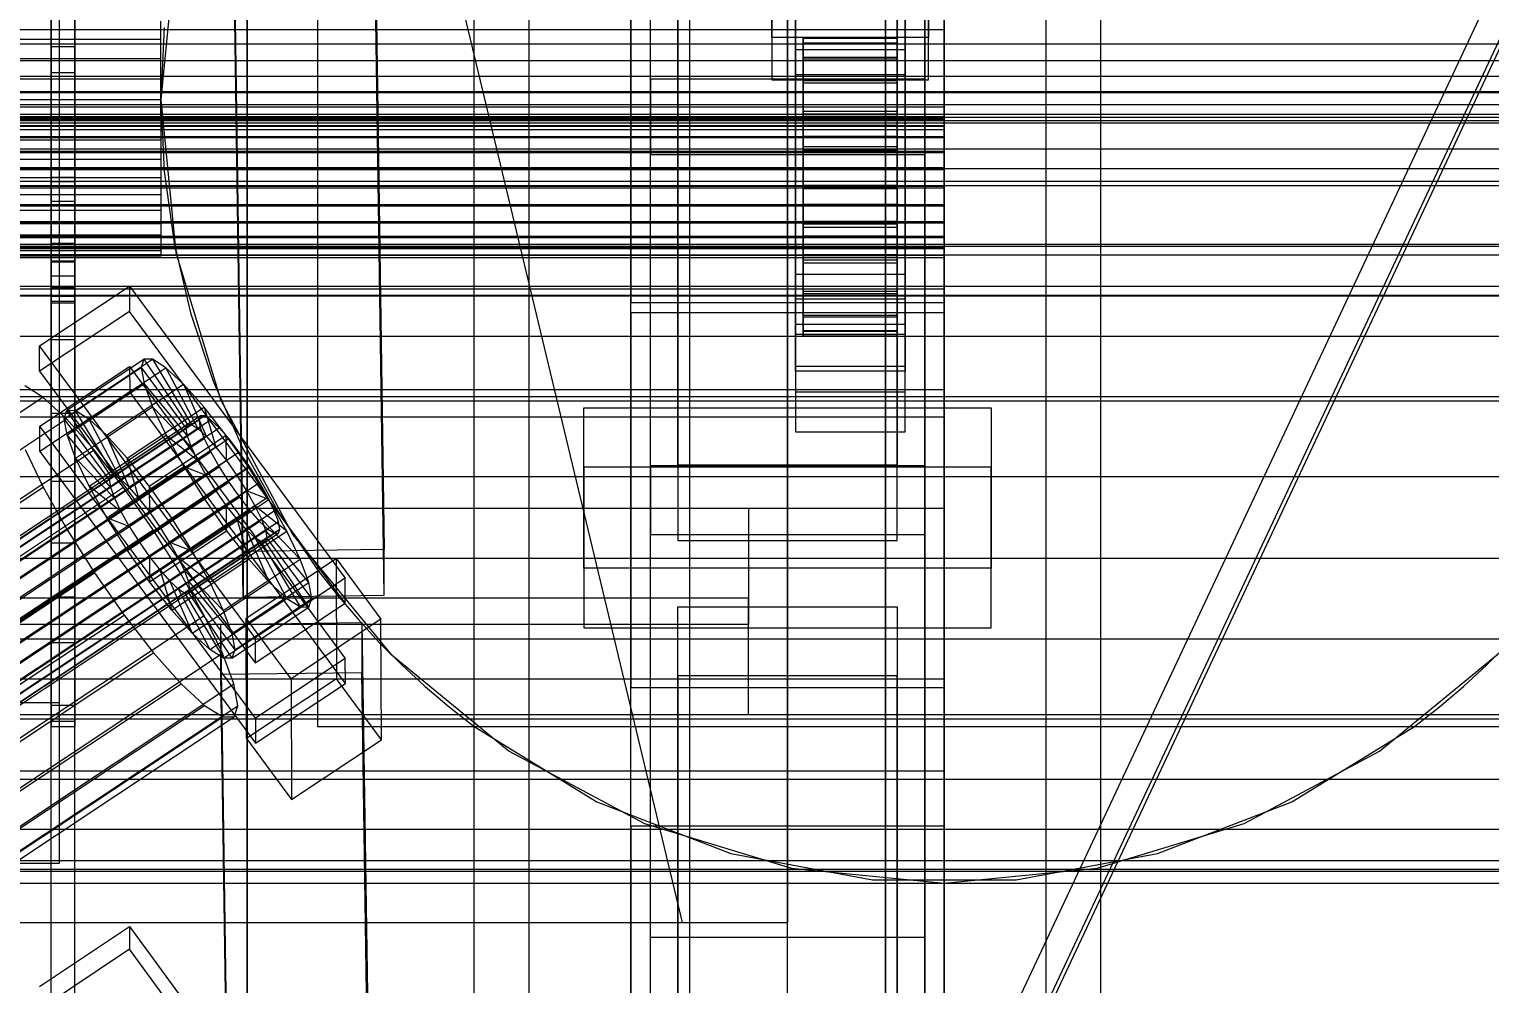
# Model space of a CAD drawing. Header units: millimetres. Extents: x -2500 to 58855, y -53268 to 6837.
# Drawn here: x 333.2 to 519.6, y -34687.8 to -34566 of the extents above; entities that cross this region are included whole.
import ezdxf

# ---------------------------------------------------------------- set-up
doc = ezdxf.new("R2010")
doc.units = ezdxf.units.MM
for name, color, linetype, lineweight in [('COTAS_O', 1, 'Continuous', 0), ('COTAS_R', 1, 'Continuous', 0), ('frontal_briquetadora', 7, 'Continuous', 0), ('frontal_C01', 7, 'Continuous', 0), ('frontal_C02', 7, 'Continuous', 0), ('frontal_C03', 7, 'Continuous', 0), ('frontal_C05', 7, 'Continuous', 0), ('frontal_mezcladora', 7, 'Continuous', 0), ('frontal_secador', 7, 'Continuous', 0), ('frontal_tolva-C01', 7, 'Continuous', 0)]:
    doc.layers.add(name, color=color, linetype=linetype, lineweight=lineweight)
doc.dimstyles.new('R19_100', dxfattribs={"dimtxt": 250, "dimasz": 150, "dimexe": 150, "dimexo": 80, "dimgap": 100, "dimtad": 1, "dimtih": 1, "dimtoh": 1, "dimdsep": 46, "dimcen": 0.09, "dimadec": 0, "dimazin": 0, "dimtfac": 1, "dimtdec": 4, "dimtofl": 0, "dimtmove": 0, "dimatfit": 3, "dimfxl": 1, "dimtolj": 1, "dimtzin": 0, "dimarcsym": 0})

# ---------------------------------------------------------------- blocks, each defined once
blk = doc.blocks.new('*D37')
at = {"layer": 'COTAS_R', "color": 0, "lineweight": -2, "transparency": 16777216}
for p, q in [((-1750, -35420), (-1750, -34450)), ((2600, -35420), (2600, -34450)), ((-1600, -34600), (2450, -34600))]:
    blk.add_line(p, q, dxfattribs=at)
at = {"layer": 'COTAS_R', "color": 0, "transparency": 16777216}
for points in [[(-1600, -34575), (-1600, -34625), (-1750, -34600)], [(2450, -34575), (2450, -34625), (2600, -34600)]]:
    blk.add_solid(points, dxfattribs=at)
at = {"layer": 'Defpoints', "color": 0, "transparency": 16777216}
for p in [(2600, -34600), (-1750, -35500), (2600, -35500)]:
    blk.add_point(p, dxfattribs=at)
blk = doc.blocks.new('*D43')
at = {"layer": 'COTAS_O', "color": 0, "lineweight": -2, "transparency": 16777216}
for p, q in [((-650, -34820), (-650, -34050)), ((650, -34820), (650, -34050)), ((-500, -34200), (500, -34200))]:
    blk.add_line(p, q, dxfattribs=at)
at = {"layer": 'COTAS_O', "color": 0, "transparency": 16777216}
for points in [[(-500, -34175), (-500, -34225), (-650, -34200)], [(500, -34175), (500, -34225), (650, -34200)]]:
    blk.add_solid(points, dxfattribs=at)
at = {"layer": 'Defpoints', "color": 0, "transparency": 16777216}
for p in [(650, -34200), (-650, -34900), (650, -34900)]:
    blk.add_point(p, dxfattribs=at)

msp = doc.modelspace()

# ---------------------------------------------------------------- linework, layer by layer
at = {"layer": 'frontal_briquetadora'}
for p, q in [((210, -33820), (416.55, -34680)), ((430, -34680), (430, -33820)), ((430, -34680), (430, -34260)), ((430, -34680), (430, -34305)), ((430, -34471), (430, -34680)), ((430, -34496), (430, -34680)), ((210, -34680), (416.55, -34680)), ((210, -34680), (430, -34680)), ((315, -34680), (430, -34680)), ((416.55, -34680), (430, -34680)), ((430, -34700), (430, -34680))]:
    msp.add_line(p, q, dxfattribs=at)
at = {"layer": 'frontal_C01'}
for p, q in [((390, -35975), (390, -34088.498)), ((397, -35975), (397, -34088.498)), ((463, -35975), (463, -34088.498)), ((470, -35975), (470, -34088.498)), ((410, -34600.878), (410, -34216.669)), ((450, -34600.878), (450, -34216.669)), ((410, -34667.722), (410, -34283.513)), ((450, -34283.513), (450, -34667.722)), ((417.5, -34948.719), (417.5, -34289.775)), ((442.5, -34289.775), (442.5, -34948.719)), ((412.5, -34572.391), (412.5, -34297.657)), ((447.5, -34297.657), (447.5, -34572.391)), ((412.5, -34581.997), (412.5, -34307.263)), ((447.5, -34581.997), (447.5, -34307.263)), ((417.5, -34974.088), (417.5, -34315.145)), ((442.5, -34974.088), (442.5, -34315.145)), ((410, -34705.616), (410, -34321.407)), ((450, -34705.616), (450, -34321.407)), ((416, -34621.657), (416, -34528.609)), ((444, -34528.609), (444, -34621.657)), ((416, -34538.214), (416, -34631.262)), ((444, -34631.262), (444, -34538.214)), ((410, -34553.51), (410, -34600.878)), ((410, -34937.719), (410, -34553.51)), ((450, -34600.878), (450, -34553.51)), ((450, -34553.51), (450, -34937.719)), ((-450, -34566.054), (450, -34566.054)), ((450, -34566.054), (450, -34578.861)), ((450, -34566.054), (450, -34599.211)), ((447.5, -34572.391), (412.5, -34572.391)), ((412.5, -34572.391), (412.5, -34581.997)), ((447.5, -34581.997), (447.5, -34572.391)), ((450, -34578.861), (-450, -34578.861)), ((450, -34612.018), (450, -34578.861)), ((412.5, -34581.997), (447.5, -34581.997)), ((450, -34599.211), (-450, -34599.211)), ((334.501, -34606.444), (345.969, -34598.832)), ((345.969, -34598.832), (345.981, -34602.034)), ((345.969, -34598.832), (373.501, -34636.071)), ((450, -34612.018), (450, -34599.211)), ((410, -34600.878), (450, -34600.878)), ((410, -34985.087), (410, -34600.878)), ((450, -34985.087), (450, -34600.878)), ((345.981, -34602.034), (334.513, -34609.646)), ((373.513, -34639.273), (345.981, -34602.034)), ((334.513, -34609.646), (334.501, -34606.444)), ((362.033, -34643.683), (334.501, -34606.444)), ((334.539, -34616.69), (346.008, -34609.078)), ((337.64, -34615.727), (347.47, -34609.203)), ((338.005, -34614.655), (347.835, -34608.131)), ((339.088, -34614.661), (348.918, -34608.136)), ((340.816, -34615.743), (350.645, -34609.219)), ((346.008, -34609.078), (346.02, -34612.28)), ((346.008, -34609.078), (373.539, -34646.317)), ((347.835, -34608.131), (347.47, -34609.203)), ((347.47, -34609.203), (353.205, -34616.961)), ((347.47, -34609.203), (347.847, -34611.28)), ((348.918, -34608.136), (347.835, -34608.131)), ((347.835, -34608.131), (353.378, -34616.453)), ((350.645, -34609.219), (348.918, -34608.136)), ((348.918, -34608.136), (353.892, -34616.456)), ((352.899, -34611.305), (350.645, -34609.219)), ((350.645, -34609.219), (354.71, -34616.969)), ((334.513, -34609.646), (362.045, -34646.885)), ((338.017, -34617.804), (347.847, -34611.28)), ((343.069, -34617.829), (352.899, -34611.305)), ((347.847, -34611.28), (353.384, -34617.945)), ((347.847, -34611.28), (348.941, -34614.22)), ((355.525, -34614.252), (352.899, -34611.305)), ((352.899, -34611.305), (355.777, -34617.957)), ((-450, -34612.018), (450, -34612.018)), ((150.629, -34735.29), (334.938, -34612.958)), ((334.938, -34612.958), (332.629, -34611.511)), ((346.02, -34612.28), (334.551, -34619.892)), ((337.95, -34615.747), (334.938, -34612.958)), ((373.551, -34649.519), (346.02, -34612.28)), ((337.64, -34615.727), (338.005, -34614.655)), ((343.549, -34622.978), (338.005, -34614.655)), ((338.005, -34614.655), (339.088, -34614.661)), ((344.062, -34622.98), (339.088, -34614.661)), ((339.088, -34614.661), (340.816, -34615.743)), ((339.111, -34620.744), (348.941, -34614.22)), ((345.695, -34620.777), (355.525, -34614.252)), ((348.941, -34614.22), (353.902, -34619.337)), ((348.941, -34614.22), (350.678, -34617.822)), ((358.345, -34617.86), (355.525, -34614.252)), ((355.525, -34614.252), (357.021, -34619.353)), ((404, -34634.81), (404, -34614.319)), ((404, -34614.319), (456, -34614.319)), ((404, -34621.898), (404, -34614.319)), ((456, -34614.319), (456, -34634.81)), ((456, -34614.319), (456, -34621.898)), ((141.045, -34757.778), (354.844, -34615.874)), ((141.218, -34757.27), (355.017, -34615.366)), ((141.224, -34758.762), (355.022, -34616.858)), ((141.731, -34757.273), (355.53, -34615.368)), ((142.549, -34757.786), (356.348, -34615.881)), ((143.617, -34758.774), (357.415, -34616.869)), ((153.641, -34738.078), (337.95, -34615.747)), ((334.551, -34619.892), (334.539, -34616.69)), ((362.071, -34653.929), (334.539, -34616.69)), ((343.376, -34623.486), (337.64, -34615.727)), ((338.017, -34617.804), (337.64, -34615.727)), ((341.461, -34619.687), (337.95, -34615.747)), ((344.88, -34623.493), (340.816, -34615.743)), ((340.816, -34615.743), (343.069, -34617.829)), ((353.378, -34616.453), (343.549, -34622.978)), ((353.892, -34616.456), (344.062, -34622.98)), ((353.205, -34616.961), (353.378, -34616.453)), ((353.378, -34616.453), (353.892, -34616.456)), ((353.892, -34616.456), (354.71, -34616.969)), ((355.017, -34615.366), (354.844, -34615.874)), ((354.844, -34615.874), (355.022, -34616.858)), ((355.53, -34615.368), (355.017, -34615.366)), ((355.022, -34616.858), (355.541, -34618.25)), ((356.348, -34615.881), (355.53, -34615.368)), ((357.415, -34616.869), (356.348, -34615.881)), ((358.659, -34618.266), (357.415, -34616.869)), ((141.742, -34760.154), (355.541, -34618.25)), ((144.861, -34760.17), (358.659, -34618.266)), ((343.554, -34624.469), (338.017, -34617.804)), ((339.111, -34620.744), (338.017, -34617.804)), ((340.848, -34624.346), (350.678, -34617.822)), ((345.947, -34624.481), (343.069, -34617.829)), ((343.069, -34617.829), (345.695, -34620.777)), ((353.205, -34616.961), (343.376, -34623.486)), ((353.384, -34617.945), (343.554, -34624.469)), ((354.71, -34616.969), (344.88, -34623.493)), ((355.777, -34617.957), (345.947, -34624.481)), ((358.345, -34617.86), (348.515, -34624.385)), ((350.678, -34617.822), (354.725, -34621.044)), ((350.678, -34617.822), (352.938, -34621.842)), ((353.384, -34617.945), (353.205, -34616.961)), ((353.902, -34619.337), (353.384, -34617.945)), ((354.71, -34616.969), (355.777, -34617.957)), ((355.541, -34618.25), (356.363, -34619.956)), ((355.777, -34617.957), (357.021, -34619.353)), ((358.357, -34621.062), (358.345, -34617.86)), ((361.166, -34621.883), (358.345, -34617.86)), ((359.995, -34619.975), (358.659, -34618.266)), ((142.565, -34761.861), (356.363, -34619.956)), ((359.995, -34619.975), (146.196, -34761.879)), ((157.152, -34742.019), (341.461, -34619.687)), ((332.659, -34619.643), (334.981, -34624.459)), ((334.551, -34619.892), (362.083, -34657.13)), ((345.231, -34624.51), (341.461, -34619.687)), ((353.902, -34619.337), (344.073, -34625.862)), ((357.021, -34619.353), (347.191, -34625.877)), ((354.725, -34621.044), (353.902, -34619.337)), ((356.363, -34619.956), (357.434, -34621.86)), ((357.021, -34619.353), (358.357, -34621.062)), ((361.332, -34621.88), (359.995, -34619.975)), ((143.635, -34763.765), (357.434, -34621.86)), ((147.533, -34763.784), (361.332, -34621.88)), ((344.073, -34625.862), (339.111, -34620.744)), ((340.848, -34624.346), (339.111, -34620.744)), ((343.108, -34628.366), (352.938, -34621.842)), ((354.725, -34621.044), (344.895, -34627.568)), ((347.191, -34625.877), (345.695, -34620.777)), ((345.695, -34620.777), (348.515, -34624.385)), ((348.527, -34627.586), (358.357, -34621.062)), ((351.336, -34628.407), (361.166, -34621.883)), ((352.938, -34621.842), (355.796, -34622.948)), ((352.938, -34621.842), (355.569, -34626.004)), ((355.796, -34622.948), (354.725, -34621.044)), ((357.434, -34621.86), (358.68, -34623.832)), ((358.357, -34621.062), (359.693, -34622.967)), ((361.166, -34621.883), (359.693, -34622.967)), ((363.797, -34626.045), (361.166, -34621.883)), ((362.578, -34623.852), (361.332, -34621.88)), ((456, -34621.898), (404, -34621.898)), ((404, -34621.898), (404, -34642.389)), ((444, -34621.657), (416, -34621.657)), ((416, -34621.657), (416, -34631.262)), ((444, -34631.262), (444, -34621.657)), ((456, -34642.389), (456, -34621.898)), ((144.881, -34765.737), (358.68, -34623.832)), ((148.779, -34765.756), (362.578, -34623.852)), ((344.895, -34627.568), (340.848, -34624.346)), ((343.108, -34628.366), (340.848, -34624.346)), ((343.549, -34622.978), (343.376, -34623.486)), ((343.376, -34623.486), (343.554, -34624.469)), ((344.062, -34622.98), (343.549, -34622.978)), ((344.88, -34623.493), (344.062, -34622.98)), ((345.947, -34624.481), (344.88, -34623.493)), ((355.796, -34622.948), (345.966, -34629.472)), ((348.515, -34624.385), (348.527, -34627.586)), ((348.515, -34624.385), (351.336, -34628.407)), ((359.693, -34622.967), (349.863, -34629.492)), ((357.042, -34624.92), (355.796, -34622.948)), ((358.68, -34623.832), (360.017, -34625.738)), ((359.693, -34622.967), (360.939, -34624.939)), ((363.648, -34625.756), (362.578, -34623.852)), ((146.218, -34767.642), (360.017, -34625.738)), ((149.85, -34767.66), (363.648, -34625.756)), ((150.672, -34746.791), (334.981, -34624.459)), ((345.231, -34624.51), (160.922, -34746.842)), ((334.981, -34624.459), (338.003, -34629.833)), ((343.554, -34624.469), (344.073, -34625.862)), ((344.073, -34625.862), (344.895, -34627.568)), ((349.002, -34629.887), (345.231, -34624.51)), ((345.739, -34632.529), (355.569, -34626.004)), ((347.191, -34625.877), (345.947, -34624.481)), ((348.527, -34627.586), (347.191, -34625.877)), ((357.042, -34624.92), (347.212, -34631.444)), ((360.939, -34624.939), (351.109, -34631.463)), ((353.967, -34632.57), (363.797, -34626.045)), ((355.569, -34626.004), (357.042, -34624.92)), ((355.569, -34626.004), (358.39, -34630.027)), ((358.378, -34626.825), (357.042, -34624.92)), ((360.017, -34625.738), (361.352, -34627.447)), ((363.797, -34626.045), (360.939, -34624.939)), ((360.939, -34624.939), (362.01, -34626.843)), ((364.471, -34627.462), (363.648, -34625.756)), ((366.057, -34630.065), (363.797, -34626.045)), ((147.554, -34769.351), (361.352, -34627.447)), ((150.672, -34769.367), (364.471, -34627.462)), ((344.895, -34627.568), (345.966, -34629.472)), ((349.863, -34629.492), (348.527, -34627.586)), ((358.378, -34626.825), (348.548, -34633.349)), ((362.01, -34626.843), (352.18, -34633.368)), ((358.39, -34630.027), (358.378, -34626.825)), ((359.714, -34628.534), (358.378, -34626.825)), ((361.352, -34627.447), (362.596, -34628.843)), ((366.057, -34630.065), (362.01, -34626.843)), ((362.01, -34626.843), (362.833, -34628.55)), ((364.989, -34628.855), (364.471, -34627.462)), ((148.798, -34770.747), (362.596, -34628.843)), ((149.865, -34771.735), (363.664, -34629.831)), ((151.191, -34770.759), (364.989, -34628.855)), ((151.369, -34771.743), (365.168, -34629.838)), ((153.694, -34752.164), (338.003, -34629.833)), ((164.693, -34752.219), (349.002, -34629.887)), ((338.003, -34629.833), (341.52, -34635.398)), ((345.966, -34629.472), (343.108, -34628.366)), ((345.739, -34632.529), (343.108, -34628.366)), ((345.966, -34629.472), (347.212, -34631.444)), ((352.519, -34635.453), (349.002, -34629.887)), ((349.863, -34629.492), (351.336, -34628.407)), ((351.109, -34631.463), (349.863, -34629.492)), ((359.714, -34628.534), (349.884, -34635.058)), ((360.958, -34629.93), (351.128, -34636.455)), ((351.336, -34628.407), (353.967, -34632.57)), ((362.833, -34628.55), (353.003, -34635.074)), ((363.351, -34629.942), (353.521, -34636.466)), ((361.21, -34633.635), (359.714, -34628.534)), ((360.958, -34629.93), (359.714, -34628.534)), ((363.836, -34636.582), (360.958, -34629.93)), ((362.025, -34630.918), (360.958, -34629.93)), ((362.596, -34628.843), (363.664, -34629.831)), ((367.794, -34633.667), (362.833, -34628.55)), ((362.833, -34628.55), (363.351, -34629.942)), ((368.888, -34636.607), (363.351, -34629.942)), ((363.351, -34629.942), (363.53, -34630.926)), ((363.664, -34629.831), (364.482, -34630.344)), ((365.168, -34629.838), (364.989, -34628.855)), ((364.995, -34630.346), (365.168, -34629.838)), ((150.683, -34772.248), (364.482, -34630.344)), ((151.196, -34772.251), (364.995, -34630.346)), ((347.212, -34631.444), (345.739, -34632.529)), ((347.212, -34631.444), (348.548, -34633.349)), ((348.56, -34636.551), (358.39, -34630.027)), ((352.18, -34633.368), (351.109, -34631.463)), ((351.109, -34631.463), (353.967, -34632.57)), ((362.025, -34630.918), (352.196, -34637.443)), ((362.843, -34631.431), (353.014, -34637.955)), ((363.357, -34631.434), (353.527, -34637.958)), ((363.53, -34630.926), (353.7, -34637.45)), ((356.228, -34636.589), (366.057, -34630.065)), ((358.39, -34630.027), (361.21, -34633.635)), ((366.09, -34638.668), (362.025, -34630.918)), ((362.843, -34631.431), (362.025, -34630.918)), ((367.817, -34639.751), (362.843, -34631.431)), ((363.357, -34631.434), (362.843, -34631.431)), ((363.53, -34630.926), (363.357, -34631.434)), ((368.9, -34639.756), (363.357, -34631.434)), ((369.265, -34638.684), (363.53, -34630.926)), ((364.482, -34630.344), (364.995, -34630.346)), ((367.794, -34633.667), (366.057, -34630.065)), ((416, -34631.262), (444, -34631.262)), ((348.56, -34636.551), (345.739, -34632.529)), ((348.548, -34633.349), (348.56, -34636.551)), ((348.548, -34633.349), (349.884, -34635.058)), ((351.38, -34640.159), (361.21, -34633.635)), ((353.003, -34635.074), (352.18, -34633.368)), ((352.18, -34633.368), (356.228, -34636.589)), ((353.967, -34632.57), (356.228, -34636.589)), ((357.964, -34640.192), (367.794, -34633.667)), ((360.882, -34641.171), (372.35, -34633.559)), ((361.21, -34633.635), (363.836, -34636.582)), ((368.888, -34636.607), (367.794, -34633.667)), ((372.35, -34633.559), (372.408, -34648.928)), ((372.35, -34633.559), (378.086, -34641.317)), ((157.211, -34757.729), (341.52, -34635.398)), ((168.21, -34757.784), (352.519, -34635.453)), ((341.52, -34635.398), (345.291, -34640.775)), ((349.884, -34635.058), (351.38, -34640.159)), ((349.884, -34635.058), (351.128, -34636.455)), ((355.541, -34640.826), (352.519, -34635.453)), ((353.521, -34636.466), (353.003, -34635.074)), ((353.003, -34635.074), (357.964, -34640.192)), ((456, -34634.81), (404, -34634.81)), ((404, -34634.81), (404, -34642.389)), ((456, -34642.389), (456, -34634.81)), ((351.38, -34640.159), (348.56, -34636.551)), ((351.128, -34636.455), (354.006, -34643.106)), ((351.128, -34636.455), (352.196, -34637.443)), ((352.196, -34637.443), (356.26, -34645.192)), ((352.196, -34637.443), (353.014, -34637.955)), ((353.7, -34637.45), (353.521, -34636.466)), ((353.521, -34636.466), (359.058, -34643.132)), ((353.527, -34637.958), (353.7, -34637.45)), ((353.7, -34637.45), (359.436, -34645.208)), ((354.006, -34643.106), (363.836, -34636.582)), ((356.228, -34636.589), (357.964, -34640.192)), ((359.058, -34643.132), (368.888, -34636.607)), ((373.501, -34636.071), (362.033, -34643.683)), ((363.836, -34636.582), (366.09, -34638.668)), ((369.265, -34638.684), (368.888, -34636.607)), ((373.513, -34639.273), (373.501, -34636.071)), ((353.014, -34637.955), (357.987, -34646.275)), ((353.014, -34637.955), (353.527, -34637.958)), ((353.527, -34637.958), (359.07, -34646.28)), ((356.26, -34645.192), (366.09, -34638.668)), ((359.436, -34645.208), (369.265, -34638.684)), ((362.045, -34646.885), (373.513, -34639.273)), ((366.09, -34638.668), (367.817, -34639.751)), ((368.9, -34639.756), (369.265, -34638.684)), ((160.982, -34763.106), (345.291, -34640.775)), ((171.232, -34763.158), (355.541, -34640.826)), ((345.291, -34640.775), (349.061, -34645.598)), ((354.006, -34643.106), (351.38, -34640.159)), ((357.863, -34645.642), (355.541, -34640.826)), ((357.964, -34640.192), (359.058, -34643.132)), ((357.987, -34646.275), (367.817, -34639.751)), ((359.07, -34646.28), (368.9, -34639.756)), ((360.939, -34656.539), (360.882, -34641.171)), ((366.618, -34648.929), (360.882, -34641.171)), ((367.817, -34639.751), (368.9, -34639.756)), ((357.646, -34641.968), (375.644, -34641.727)), ((357.646, -34648.372), (357.646, -34641.968)), ((360.514, -34833.916), (357.646, -34641.968)), ((378.086, -34641.317), (366.618, -34648.929)), ((375.644, -34641.727), (375.644, -34648.131)), ((375.644, -34641.727), (378.512, -34833.675)), ((378.143, -34656.686), (378.086, -34641.317)), ((404, -34642.389), (456, -34642.389)), ((356.26, -34645.192), (354.006, -34643.106)), ((359.058, -34643.132), (359.436, -34645.208)), ((362.033, -34643.683), (362.045, -34646.885)), ((164.752, -34767.93), (349.061, -34645.598)), ((173.554, -34767.973), (357.863, -34645.642)), ((349.061, -34645.598), (352.572, -34649.538)), ((357.987, -34646.275), (356.26, -34645.192)), ((359.326, -34649.572), (357.863, -34645.642)), ((359.07, -34646.28), (357.987, -34646.275)), ((359.436, -34645.208), (359.07, -34646.28)), ((373.539, -34646.317), (362.071, -34653.929)), ((373.551, -34649.519), (373.539, -34646.317)), ((375.644, -34648.131), (357.646, -34648.372)), ((360.514, -34840.32), (357.646, -34648.372)), ((378.512, -34840.078), (375.644, -34648.131)), ((168.263, -34771.87), (352.572, -34649.538)), ((175.016, -34771.903), (359.326, -34649.572)), ((352.572, -34649.538), (355.584, -34652.327)), ((359.83, -34652.348), (359.326, -34649.572)), ((372.408, -34648.928), (360.939, -34656.539)), ((362.083, -34657.13), (373.551, -34649.519)), ((366.618, -34648.929), (366.675, -34664.298)), ((378.143, -34656.686), (372.408, -34648.928)), ((171.275, -34774.658), (355.584, -34652.327)), ((175.521, -34774.68), (359.83, -34652.348)), ((355.584, -34652.327), (357.893, -34653.774)), ((359.341, -34653.782), (359.83, -34652.348)), ((173.584, -34776.106), (357.893, -34653.774)), ((175.032, -34776.113), (359.341, -34653.782)), ((357.893, -34653.774), (359.341, -34653.782)), ((362.071, -34653.929), (362.083, -34657.13)), ((360.939, -34656.539), (366.675, -34664.298)), ((366.675, -34664.298), (378.143, -34656.686)), ((450, -34667.722), (410, -34667.722)), ((410, -34667.722), (410, -34705.616)), ((410, -35051.931), (410, -34667.722)), ((450, -34705.616), (450, -34667.722)), ((450, -34667.722), (450, -35051.931)), ((412.5, -34691.472), (412.5, -34681.867)), ((412.5, -34681.867), (447.5, -34681.867)), ((412.5, -34956.601), (412.5, -34681.867)), ((447.5, -34681.867), (447.5, -34691.472)), ((447.5, -34681.867), (447.5, -34956.601))]:
    msp.add_line(p, q, dxfattribs=at)
at = {"layer": 'frontal_C02'}
for p, q in [((390, -35975), (390, -33576.746)), ((397, -35975), (397, -33576.746)), ((463, -35975), (463, -33576.746)), ((470, -35975), (470, -33576.746)), ((390, -35975), (390, -34072.136)), ((397, -35975), (397, -34072.136)), ((463, -35975), (463, -34072.136)), ((470, -35975), (470, -34072.136)), ((410, -34602.206), (410, -34251.487)), ((450, -34251.487), (450, -34602.206)), ((410, -34650.022), (410, -34299.304)), ((450, -34650.022), (450, -34299.304)), ((410, -34776.002), (410, -34425.283)), ((450, -34425.283), (450, -34776.002)), ((417.5, -34963.35), (417.5, -34430.927)), ((442.5, -34430.927), (442.5, -34963.35)), ((360.514, -34632.655), (357.646, -34438.888)), ((375.644, -34438.644), (378.512, -34632.411)), ((412.5, -34621.73), (412.5, -34440.026)), ((447.5, -34440.026), (447.5, -34621.73)), ((360.514, -34638.5), (357.646, -34444.733)), ((378.512, -34638.257), (375.644, -34444.49)), ((412.5, -34630.498), (412.5, -34448.794)), ((447.5, -34630.498), (447.5, -34448.794)), ((417.5, -34990.315), (417.5, -34457.893)), ((442.5, -34990.315), (442.5, -34457.893)), ((410, -34814.255), (410, -34463.537)), ((450, -34814.255), (450, -34463.537)), ((450, -34602.206), (410, -34602.206)), ((410, -34602.206), (410, -34650.022)), ((410, -34952.924), (410, -34602.206)), ((450, -34650.022), (450, -34602.206)), ((450, -34602.206), (450, -34952.924)), ((-450, -34615.487), (450, -34615.487)), ((450, -34615.487), (450, -34627.178)), ((450, -34615.487), (450, -34648.959)), ((447.5, -34621.73), (412.5, -34621.73)), ((412.5, -34621.73), (412.5, -34630.498)), ((447.5, -34630.498), (447.5, -34621.73)), ((450, -34627.178), (-450, -34627.178)), ((-425, -34627.144), (425, -34627.144)), ((425, -34627.144), (425, -34641.991)), ((425, -34627.144), (425, -34638.62)), ((450, -34660.649), (450, -34627.178)), ((412.5, -34630.498), (447.5, -34630.498)), ((378.512, -34632.411), (360.514, -34632.655)), ((360.514, -34632.655), (360.514, -34638.5)), ((378.512, -34638.257), (378.512, -34632.411)), ((425, -34638.62), (-425, -34638.62)), ((360.514, -34638.5), (378.512, -34638.257)), ((425, -34653.467), (425, -34638.62)), ((416, -34648.515), (416, -34639.747)), ((416, -34639.747), (444, -34639.747)), ((416, -34733.677), (416, -34639.747)), ((444, -34639.747), (444, -34648.515)), ((444, -34639.747), (444, -34733.677)), ((425, -34641.991), (-425, -34641.991)), ((425, -34653.467), (425, -34641.991)), ((444, -34648.515), (416, -34648.515)), ((416, -34648.515), (416, -34742.445)), ((444, -34742.445), (444, -34648.515)), ((450, -34648.959), (-450, -34648.959)), ((410, -34650.022), (450, -34650.022)), ((410, -35000.741), (410, -34650.022)), ((450, -34660.649), (450, -34648.959)), ((450, -35000.741), (450, -34650.022)), ((-425, -34653.467), (425, -34653.467)), ((-450, -34660.649), (450, -34660.649)), ((334.501, -34688.187), (345.969, -34680.504)), ((345.969, -34680.504), (345.981, -34683.427)), ((345.969, -34680.504), (373.501, -34718.097)), ((345.981, -34683.427), (334.513, -34691.11)), ((373.513, -34721.02), (345.981, -34683.427))]:
    msp.add_line(p, q, dxfattribs=at)
at = {"layer": 'frontal_C03'}
for p, q in [((390, -35975), (390, -33153.291)), ((397, -35975), (397, -33153.291)), ((463, -35975), (463, -33153.291)), ((470, -35975), (470, -33153.291)), ((390, -35975), (390, -33352.58)), ((397, -35975), (397, -33352.58)), ((463, -35975), (463, -33352.58)), ((470, -35975), (470, -33352.58)), ((390, -35975), (390, -34079.714)), ((397, -35975), (397, -34079.714)), ((463, -35975), (463, -34079.714)), ((470, -35975), (470, -34079.714)), ((417.5, -34852.006), (417.5, -34201.397)), ((442.5, -34201.397), (442.5, -34852.006)), ((417.5, -34877.601), (417.5, -34226.992)), ((442.5, -34877.601), (442.5, -34226.992)), ((428, -34567.086), (428, -34506.992)), ((448, -34506.992), (448, -34567.086)), ((428, -34512.378), (428, -34572.473)), ((448, -34572.473), (448, -34512.378)), ((410, -34840.727), (410, -34517.557)), ((410, -34841.275), (410, -34518.104)), ((450, -34517.557), (450, -34840.727)), ((450, -34518.104), (450, -34841.275)), ((412.5, -34860.764), (412.5, -34533.326)), ((447.5, -34533.326), (447.5, -34860.764)), ((412.5, -34868.843), (412.5, -34541.405)), ((447.5, -34868.843), (447.5, -34541.405)), ((450, -34575.911), (450, -34542.204)), ((410, -34879.797), (410, -34556.626)), ((450, -34879.797), (450, -34556.626)), ((431, -34600.451), (431, -34560.002)), ((445, -34560.002), (445, -34600.451)), ((431, -34563.234), (431, -34603.682)), ((445, -34603.682), (445, -34563.234)), ((410, -34888.88), (410, -34565.709)), ((450, -34575.911), (450, -34565.138)), ((450, -34888.88), (450, -34565.709)), ((448, -34567.086), (428, -34567.086)), ((428, -34567.086), (428, -34572.473)), ((432, -34577.152), (432, -34567.152)), ((432, -34567.152), (432, -34567.746)), ((432, -34567.152), (444, -34567.152)), ((432, -34567.853), (432, -34567.152)), ((432, -34577.433), (432, -34567.746)), ((432, -34567.746), (432, -34569.594)), ((432, -34567.746), (444, -34567.746)), ((432, -34577.484), (432, -34567.853)), ((432, -34567.853), (444, -34567.853)), ((432, -34569.801), (432, -34567.853)), ((444, -34567.746), (444, -34567.152)), ((444, -34567.152), (444, -34577.152)), ((444, -34567.152), (444, -34567.853)), ((444, -34569.594), (444, -34567.746)), ((444, -34567.746), (444, -34577.433)), ((444, -34567.853), (444, -34577.484)), ((444, -34567.853), (444, -34569.801)), ((448, -34572.473), (448, -34567.086)), ((431, -34571.852), (431, -34568.62)), ((431, -34568.62), (445, -34568.62)), ((431, -34609.069), (431, -34568.62)), ((432, -34578.309), (432, -34569.594)), ((432, -34569.594), (432, -34572.571)), ((432, -34569.594), (444, -34569.594)), ((432, -34578.406), (432, -34569.801)), ((432, -34569.801), (444, -34569.801)), ((432, -34572.863), (432, -34569.801)), ((444, -34572.571), (444, -34569.594)), ((444, -34569.594), (444, -34578.309)), ((444, -34569.801), (444, -34578.406)), ((444, -34569.801), (444, -34572.863)), ((445, -34568.62), (445, -34571.852)), ((445, -34568.62), (445, -34609.069)), ((445, -34571.852), (431, -34571.852)), ((431, -34571.852), (431, -34612.3)), ((445, -34612.3), (445, -34571.852)), ((428, -34572.473), (448, -34572.473)), ((432, -34579.719), (432, -34572.571)), ((432, -34572.571), (432, -34576.473)), ((432, -34572.571), (444, -34572.571)), ((432, -34579.857), (432, -34572.863)), ((432, -34572.863), (444, -34572.863)), ((432, -34576.831), (432, -34572.863)), ((444, -34576.473), (444, -34572.571)), ((444, -34572.571), (444, -34579.719)), ((444, -34572.863), (444, -34579.857)), ((444, -34572.863), (444, -34576.831)), ((-450, -34575.911), (450, -34575.911)), ((-450, -34577.152), (450, -34577.152)), ((-450, -34577.433), (450, -34577.433)), ((-450, -34577.484), (450, -34577.484)), ((432, -34581.567), (432, -34576.473)), ((432, -34576.473), (432, -34581.034)), ((432, -34576.473), (444, -34576.473)), ((432, -34581.736), (432, -34576.831)), ((432, -34576.831), (444, -34576.831)), ((432, -34581.434), (432, -34576.831)), ((432, -34577.433), (432, -34577.152)), ((444, -34577.152), (432, -34577.152)), ((432, -34577.152), (432, -34577.484)), ((432, -34578.309), (432, -34577.433)), ((444, -34577.433), (432, -34577.433)), ((444, -34577.484), (432, -34577.484)), ((432, -34577.484), (432, -34578.406)), ((444, -34581.034), (444, -34576.473)), ((444, -34576.473), (444, -34581.567)), ((444, -34576.831), (444, -34581.736)), ((444, -34576.831), (444, -34581.434)), ((444, -34577.152), (444, -34577.433)), ((444, -34577.484), (444, -34577.152)), ((444, -34577.433), (444, -34578.309)), ((444, -34578.406), (444, -34577.484)), ((450, -34577.433), (450, -34577.152)), ((450, -34577.152), (450, -34577.484)), ((450, -34578.309), (450, -34577.433)), ((450, -34577.484), (450, -34578.406)), ((-450, -34578.309), (450, -34578.309)), ((-450, -34578.406), (450, -34578.406)), ((432, -34579.719), (432, -34578.309)), ((444, -34578.309), (432, -34578.309)), ((444, -34578.406), (432, -34578.406)), ((432, -34578.406), (432, -34579.857)), ((444, -34578.309), (444, -34579.719)), ((444, -34579.857), (444, -34578.406)), ((450, -34579.719), (450, -34578.309)), ((450, -34578.406), (450, -34579.857)), ((-450, -34579.719), (450, -34579.719)), ((-450, -34579.857), (450, -34579.857)), ((432, -34581.567), (432, -34579.719)), ((444, -34579.719), (432, -34579.719)), ((444, -34579.857), (432, -34579.857)), ((432, -34579.857), (432, -34581.736)), ((432, -34581.034), (432, -34583.728)), ((444, -34581.034), (432, -34581.034)), ((432, -34581.034), (432, -34585.945)), ((432, -34583.917), (432, -34581.434)), ((432, -34581.434), (444, -34581.434)), ((432, -34586.358), (432, -34581.434)), ((444, -34579.719), (444, -34581.567)), ((444, -34581.736), (444, -34579.857)), ((444, -34583.728), (444, -34581.034)), ((444, -34585.945), (444, -34581.034)), ((444, -34581.434), (444, -34583.917)), ((444, -34581.434), (444, -34586.358)), ((450, -34581.567), (450, -34579.719)), ((450, -34579.857), (450, -34581.736)), ((-450, -34581.567), (450, -34581.567)), ((-450, -34581.736), (450, -34581.736)), ((432, -34583.728), (432, -34581.567)), ((444, -34581.567), (432, -34581.567)), ((444, -34581.736), (432, -34581.736)), ((432, -34581.736), (432, -34583.917)), ((444, -34581.567), (444, -34583.728)), ((444, -34583.917), (444, -34581.736)), ((450, -34583.728), (450, -34581.567)), ((450, -34581.736), (450, -34583.917)), ((450, -34583.728), (-450, -34583.728)), ((-450, -34583.917), (450, -34583.917)), ((432, -34583.728), (444, -34583.728)), ((432, -34586.053), (432, -34583.728)), ((444, -34583.917), (432, -34583.917)), ((432, -34583.917), (432, -34586.249)), ((444, -34583.728), (444, -34586.053)), ((444, -34586.249), (444, -34583.917)), ((450, -34586.053), (450, -34583.728)), ((450, -34583.917), (450, -34586.249)), ((-450, -34586.053), (450, -34586.053)), ((-450, -34586.249), (450, -34586.249)), ((432, -34586.053), (432, -34585.945)), ((432, -34585.945), (432, -34590.869)), ((432, -34585.945), (444, -34585.945)), ((432, -34588.386), (432, -34586.053)), ((444, -34586.053), (432, -34586.053)), ((432, -34586.249), (432, -34586.358)), ((444, -34586.249), (432, -34586.249)), ((432, -34586.249), (432, -34588.575)), ((432, -34586.358), (444, -34586.358)), ((432, -34591.268), (432, -34586.358)), ((444, -34590.869), (444, -34585.945)), ((444, -34585.945), (444, -34586.053)), ((444, -34586.053), (444, -34588.386)), ((444, -34586.358), (444, -34586.249)), ((444, -34588.575), (444, -34586.249)), ((444, -34586.358), (444, -34591.268)), ((450, -34588.386), (450, -34586.053)), ((450, -34586.249), (450, -34588.575)), ((-450, -34588.386), (450, -34588.386)), ((-450, -34588.575), (450, -34588.575)), ((432, -34590.566), (432, -34588.386)), ((432, -34588.386), (432, -34590.869)), ((444, -34588.386), (432, -34588.386)), ((432, -34588.575), (432, -34591.268)), ((444, -34588.575), (432, -34588.575)), ((432, -34588.575), (432, -34590.736)), ((444, -34590.869), (444, -34588.386)), ((444, -34588.386), (444, -34590.566)), ((444, -34591.268), (444, -34588.575)), ((444, -34590.736), (444, -34588.575)), ((450, -34590.566), (450, -34588.386)), ((450, -34588.575), (450, -34590.736)), ((-450, -34590.566), (450, -34590.566)), ((-450, -34590.736), (450, -34590.736)), ((432, -34592.446), (432, -34590.566)), ((432, -34590.566), (432, -34595.472)), ((444, -34590.566), (432, -34590.566)), ((432, -34590.736), (432, -34595.83)), ((444, -34590.736), (432, -34590.736)), ((432, -34590.736), (432, -34592.584)), ((444, -34595.472), (444, -34590.566)), ((444, -34590.566), (444, -34592.446)), ((444, -34595.83), (444, -34590.736)), ((444, -34592.584), (444, -34590.736)), ((450, -34592.446), (450, -34590.566)), ((450, -34590.736), (450, -34592.584)), ((-450, -34592.446), (450, -34592.446)), ((-450, -34592.584), (450, -34592.584)), ((432, -34590.869), (432, -34595.472)), ((432, -34590.869), (444, -34590.869)), ((432, -34591.268), (444, -34591.268)), ((432, -34595.83), (432, -34591.268)), ((432, -34593.896), (432, -34592.446)), ((432, -34592.446), (432, -34599.439)), ((444, -34592.446), (432, -34592.446)), ((432, -34592.584), (432, -34599.732)), ((444, -34592.584), (432, -34592.584)), ((432, -34592.584), (432, -34593.994)), ((444, -34595.472), (444, -34590.869)), ((444, -34591.268), (444, -34595.83)), ((444, -34599.439), (444, -34592.446)), ((444, -34592.446), (444, -34593.896)), ((444, -34599.732), (444, -34592.584)), ((444, -34593.994), (444, -34592.584)), ((450, -34593.896), (450, -34592.446)), ((450, -34592.584), (450, -34593.994)), ((-450, -34593.896), (450, -34593.896)), ((-450, -34593.994), (450, -34593.994)), ((432, -34594.819), (432, -34593.896)), ((432, -34593.896), (432, -34602.502)), ((444, -34593.896), (432, -34593.896)), ((432, -34593.994), (432, -34602.708)), ((444, -34593.994), (432, -34593.994)), ((432, -34593.994), (432, -34594.869)), ((444, -34602.502), (444, -34593.896)), ((444, -34593.896), (444, -34594.819)), ((444, -34602.708), (444, -34593.994)), ((444, -34594.869), (444, -34593.994)), ((450, -34594.819), (450, -34593.896)), ((450, -34593.994), (450, -34594.869)), ((-450, -34594.819), (450, -34594.819)), ((-450, -34594.869), (450, -34594.869)), ((-450, -34595.151), (450, -34595.151)), ((432, -34595.151), (432, -34594.819)), ((432, -34594.819), (432, -34604.449)), ((444, -34594.819), (432, -34594.819)), ((432, -34594.869), (432, -34604.556)), ((444, -34594.869), (432, -34594.869)), ((432, -34594.869), (432, -34595.151)), ((432, -34595.151), (432, -34605.15)), ((444, -34595.151), (432, -34595.151)), ((432, -34595.472), (432, -34599.439)), ((432, -34595.472), (444, -34595.472)), ((432, -34595.83), (444, -34595.83)), ((432, -34599.732), (432, -34595.83)), ((444, -34604.449), (444, -34594.819)), ((444, -34594.819), (444, -34595.151)), ((444, -34604.556), (444, -34594.869)), ((444, -34595.151), (444, -34594.869)), ((444, -34605.15), (444, -34595.151)), ((444, -34599.439), (444, -34595.472)), ((444, -34595.83), (444, -34599.732)), ((450, -34595.151), (450, -34594.819)), ((450, -34594.869), (450, -34595.151)), ((431, -34609.68), (431, -34597.292)), ((431, -34597.292), (445, -34597.292)), ((431, -34604.997), (431, -34597.292)), ((445, -34597.292), (445, -34609.68)), ((445, -34597.292), (445, -34604.997)), ((432, -34599.439), (432, -34602.502)), ((432, -34599.439), (444, -34599.439)), ((432, -34599.732), (444, -34599.732)), ((432, -34602.708), (432, -34599.732)), ((444, -34602.502), (444, -34599.439)), ((444, -34599.732), (444, -34602.708)), ((445, -34600.451), (431, -34600.451)), ((431, -34600.451), (431, -34603.682)), ((445, -34603.682), (445, -34600.451)), ((431, -34603.682), (445, -34603.682)), ((432, -34602.502), (432, -34604.449)), ((432, -34602.502), (444, -34602.502)), ((432, -34602.708), (444, -34602.708)), ((432, -34604.556), (432, -34602.708)), ((444, -34604.449), (444, -34602.502)), ((444, -34602.708), (444, -34604.556)), ((445, -34604.997), (431, -34604.997)), ((431, -34604.997), (431, -34617.385)), ((432, -34604.449), (432, -34605.15)), ((432, -34604.449), (444, -34604.449)), ((432, -34604.556), (444, -34604.556)), ((432, -34605.15), (432, -34604.556)), ((432, -34605.15), (444, -34605.15)), ((444, -34605.15), (444, -34604.449)), ((444, -34604.556), (444, -34605.15)), ((445, -34617.385), (445, -34604.997)), ((445, -34609.069), (431, -34609.069)), ((431, -34609.069), (431, -34612.3)), ((445, -34612.3), (445, -34609.069)), ((445, -34609.68), (431, -34609.68)), ((431, -34609.68), (431, -34617.385)), ((445, -34617.385), (445, -34609.68)), ((431, -34612.3), (445, -34612.3)), ((431, -34617.385), (445, -34617.385))]:
    msp.add_line(p, q, dxfattribs=at)
at = {"layer": 'frontal_C05'}
for p, q in [((370, -34495), (370, -34655)), ((370, -34515), (370, -34635)), ((336, -34568.271), (336, -34554.294)), ((339, -34554.294), (339, -34568.271)), ((351.921, -34555.491), (350, -34575)), ((336, -34571.606), (336, -34564.558)), ((336, -34564.558), (336, -34575)), ((339, -34575), (339, -34564.558)), ((339, -34564.558), (339, -34571.606)), ((336, -34568.271), (336, -34565.05)), ((339, -34565.05), (339, -34568.271)), ((350, -34567.346), (350, -34565)), ((350.422, -34565.82), (350, -34575)), ((350, -34567.346), (310, -34567.346)), ((336, -34571.606), (336, -34568.271)), ((339, -34568.271), (336, -34568.271)), ((339, -34568.271), (339, -34571.606)), ((350, -34569.824), (350, -34567.346)), ((350, -34569.824), (310, -34569.824)), ((350, -34572.389), (350, -34569.824)), ((336, -34575), (336, -34571.606)), ((339, -34571.606), (336, -34571.606)), ((339, -34571.606), (339, -34575)), ((350, -34572.389), (310, -34572.389)), ((350, -34575), (350, -34572.389)), ((310, -34575), (350, -34575)), ((315, -34575), (336, -34575)), ((336, -34575), (339, -34575)), ((336, -34575), (336, -34578.394)), ((336, -34585.442), (336, -34575)), ((336, -34818), (336, -34575)), ((339, -34575), (339, -34585.442)), ((339, -34578.394), (339, -34575)), ((339, -34818), (339, -34575)), ((350, -34575), (350.422, -34584.18)), ((350, -34575), (351.921, -34594.509)), ((350, -34577.611), (350, -34575)), ((350, -34577.611), (310, -34577.611)), ((350, -34577.611), (350, -34580.176)), ((336, -34578.394), (336, -34585.442)), ((339, -34578.394), (336, -34578.394)), ((336, -34578.394), (336, -34581.729)), ((339, -34585.442), (339, -34578.394)), ((339, -34581.729), (339, -34578.394)), ((350, -34580.176), (310, -34580.176)), ((350, -34580.176), (350, -34582.654)), ((350, -34582.654), (310, -34582.654)), ((336, -34581.729), (336, -34595.706)), ((339, -34581.729), (336, -34581.729)), ((336, -34581.729), (336, -34584.95)), ((339, -34595.706), (339, -34581.729)), ((339, -34584.95), (339, -34581.729)), ((350, -34582.654), (350, -34585)), ((350, -34585), (310, -34585)), ((336, -34584.95), (336, -34605.615)), ((339, -34584.95), (336, -34584.95)), ((336, -34584.95), (336, -34588)), ((339, -34605.615), (339, -34584.95)), ((339, -34588), (339, -34584.95)), ((350, -34585), (350, -34587.175)), ((350.422, -34584.18), (351.685, -34593.282)), ((336, -34585.442), (339, -34585.442)), ((336, -34595.706), (336, -34585.442)), ((339, -34585.442), (339, -34595.706)), ((350, -34587.175), (310, -34587.175)), ((336, -34588), (336, -34615)), ((339, -34588), (336, -34588)), ((336, -34588), (336, -34590.828)), ((339, -34615), (339, -34588)), ((339, -34590.828), (339, -34588)), ((350, -34587.175), (350, -34589.142)), ((350, -34589.142), (310, -34589.142)), ((336, -34590.828), (336, -34623.701)), ((339, -34590.828), (336, -34590.828)), ((336, -34590.828), (336, -34593.385)), ((339, -34623.701), (339, -34590.828)), ((339, -34593.385), (339, -34590.828)), ((350, -34589.142), (350, -34590.867)), ((350, -34590.867), (310, -34590.867)), ((350, -34592.321), (310, -34592.321)), ((350, -34590.867), (350, -34592.321)), ((350, -34592.321), (350, -34593.478)), ((350, -34593.478), (310, -34593.478)), ((350, -34594.319), (310, -34594.319)), ((336, -34593.385), (336, -34631.569)), ((339, -34593.385), (336, -34593.385)), ((336, -34593.385), (336, -34595.627)), ((339, -34631.569), (339, -34593.385)), ((339, -34595.627), (339, -34593.385)), ((350, -34593.478), (350, -34594.319)), ((350, -34594.319), (350, -34594.829)), ((351.685, -34593.282), (353.779, -34602.23)), ((351.921, -34594.509), (357.612, -34613.268)), ((350, -34594.829), (310, -34594.829)), ((350, -34595), (310, -34595)), ((336, -34595.627), (336, -34638.468)), ((339, -34595.627), (336, -34595.627)), ((336, -34595.627), (336, -34597.517)), ((336, -34595.706), (339, -34595.706)), ((336, -34605.615), (336, -34595.706)), ((339, -34638.468), (339, -34595.627)), ((339, -34597.517), (339, -34595.627)), ((339, -34595.706), (339, -34605.615)), ((350, -34594.829), (350, -34595)), ((336, -34597.517), (336, -34644.282)), ((339, -34597.517), (336, -34597.517)), ((336, -34597.517), (336, -34599.021)), ((339, -34644.282), (339, -34597.517)), ((339, -34599.021), (339, -34597.517)), ((336, -34599.021), (336, -34648.91)), ((339, -34599.021), (336, -34599.021)), ((336, -34599.021), (336, -34600.114)), ((336, -34600.114), (336, -34652.274)), ((339, -34600.114), (336, -34600.114)), ((336, -34600.114), (336, -34600.778)), ((339, -34648.91), (339, -34599.021)), ((339, -34600.114), (339, -34599.021)), ((339, -34652.274), (339, -34600.114)), ((339, -34600.778), (339, -34600.114)), ((336, -34600.778), (336, -34654.316)), ((339, -34600.778), (336, -34600.778)), ((336, -34600.778), (336, -34601)), ((336, -34601), (336, -34655)), ((339, -34601), (336, -34601)), ((339, -34654.316), (339, -34600.778)), ((339, -34601), (339, -34600.778)), ((339, -34655), (339, -34601)), ((353.779, -34602.23), (356.685, -34610.948)), ((336, -34605.615), (339, -34605.615)), ((336, -34615), (336, -34605.615)), ((339, -34605.615), (339, -34615)), ((356.685, -34610.948), (360.379, -34619.363)), ((336, -34615), (339, -34615)), ((336, -34623.701), (336, -34615)), ((339, -34615), (339, -34623.701)), ((357.612, -34613.268), (366.853, -34630.557)), ((360.379, -34619.363), (364.83, -34627.403)), ((336, -34623.701), (339, -34623.701)), ((336, -34631.569), (336, -34623.701)), ((339, -34623.701), (339, -34631.569)), ((364.83, -34627.403), (370, -34635)), ((336, -34631.569), (339, -34631.569)), ((336, -34638.468), (336, -34631.569)), ((339, -34631.569), (339, -34638.468)), ((366.853, -34630.557), (379.289, -34645.711)), ((370, -34635), (370, -34655)), ((370, -34635), (372.498, -34638.193)), ((336, -34638.468), (339, -34638.468)), ((336, -34644.282), (336, -34638.468)), ((339, -34638.468), (339, -34644.282)), ((372.498, -34638.193), (375.123, -34641.282)), ((375.123, -34641.282), (377.871, -34644.263)), ((336, -34644.282), (339, -34644.282)), ((336, -34648.91), (336, -34644.282)), ((339, -34644.282), (339, -34648.91)), ((377.871, -34644.263), (380.737, -34647.129)), ((519.263, -34647.129), (522.129, -34644.263)), ((379.289, -34645.711), (394.443, -34658.147)), ((505.557, -34658.147), (520.711, -34645.711)), ((380.737, -34647.129), (383.718, -34649.877)), ((516.282, -34649.877), (519.263, -34647.129)), ((336, -34648.91), (339, -34648.91)), ((336, -34652.274), (336, -34648.91)), ((339, -34648.91), (339, -34652.274)), ((383.718, -34649.877), (386.807, -34652.502)), ((513.193, -34652.502), (516.282, -34649.877)), ((336, -34652.274), (339, -34652.274)), ((336, -34654.316), (336, -34652.274)), ((339, -34652.274), (339, -34654.316)), ((386.807, -34652.502), (390, -34655)), ((510, -34655), (513.193, -34652.502)), ((336, -34654.316), (339, -34654.316)), ((336, -34655), (336, -34654.316)), ((336, -34655), (339, -34655)), ((336, -34738), (336, -34655)), ((339, -34654.316), (339, -34655)), ((339, -34738), (339, -34655)), ((370, -34655), (390, -34655)), ((370, -34655), (530, -34655)), ((390, -34655), (510, -34655)), ((390, -34655), (405.637, -34664.621)), ((494.363, -34664.621), (510, -34655)), ((510, -34655), (530, -34655)), ((394.443, -34658.147), (411.732, -34667.388)), ((488.268, -34667.388), (505.557, -34658.147)), ((405.637, -34664.621), (422.77, -34671.221)), ((477.23, -34671.221), (494.363, -34664.621)), ((411.732, -34667.388), (430.491, -34673.079)), ((469.509, -34673.079), (488.268, -34667.388)), ((422.77, -34671.221), (440.82, -34674.578)), ((459.18, -34674.578), (477.23, -34671.221)), ((430.491, -34673.079), (450, -34675)), ((440.82, -34674.578), (459.18, -34674.578)), ((450, -34675), (469.509, -34673.079)), ((300, -34675), (570, -34675))]:
    msp.add_line(p, q, dxfattribs=at)
at = {"layer": 'frontal_mezcladora'}
for p, q in [((337, -34405.016), (337, -34651.923)), ((339, -34691.488), (339, -34421.488)), ((361, -34421.488), (361, -34691.488)), ((337, -34425.593), (337, -34672.5)), ((339, -34718.512), (339, -34448.512)), ((361, -34718.512), (361, -34448.512)), ((319, -34651.923), (337, -34651.923)), ((337, -34651.923), (337, -34672.5)), ((337, -34672.5), (319, -34672.5))]:
    msp.add_line(p, q, dxfattribs=at)
at = {"layer": 'frontal_secador'}
for p, q in [((1320, -34567.929), (-1320, -34567.929)), ((-1320, -34570), (1320, -34570)), ((-1250, -34570), (1250, -34570)), ((1320, -34572.071), (-1320, -34572.071)), ((1320, -34574), (-1320, -34574)), ((1320, -34575.657), (-1320, -34575.657)), ((1250, -34574.141), (-1250, -34574.141)), ((1320, -34576.928), (-1320, -34576.928)), ((1320, -34577.727), (-1320, -34577.727)), ((1250, -34577.285), (-1250, -34577.285)), ((1320, -34578), (-1320, -34578)), ((1250, -34578), (-1250, -34578)), ((1250, -34581.314), (-1250, -34581.314)), ((1250, -34583.856), (-1250, -34583.856)), ((1250, -34585.455), (-1250, -34585.455)), ((1250, -34586), (-1250, -34586)), ((1360, -34593.5), (-1360, -34593.5)), ((1250, -34593.75), (-1250, -34593.75)), ((1360, -34594.863), (-1360, -34594.863)), ((1360, -34598.859), (-1360, -34598.859)), ((1360, -34605.216), (-1360, -34605.216)), ((1250, -34612.924), (-1250, -34612.924)), ((1360, -34613.5), (-1360, -34613.5)), ((1360, -34623.147), (-1360, -34623.147)), ((-1360, -34633.5), (1360, -34633.5)), ((-1250, -34633.5), (1250, -34633.5)), ((1360, -34643.853), (-1360, -34643.853)), ((1360, -34653.5), (-1360, -34653.5)), ((1250, -34654.076), (-1250, -34654.076)), ((1360, -34661.784), (-1360, -34661.784)), ((1360, -34668.141), (-1360, -34668.141)), ((1360, -34672.137), (-1360, -34672.137)), ((1360, -34673.5), (-1360, -34673.5)), ((1250, -34673.25), (-1250, -34673.25))]:
    msp.add_line(p, q, dxfattribs=at)
at = {"layer": 'frontal_tolva-C01'}
for p, q in [((596.379, -34398.3), (221.379, -35196.873)), ((600, -34398.805), (225, -35197.379)), ((225, -35198.574), (600, -34400))]:
    msp.add_line(p, q, dxfattribs=at)

# ---------------------------------------------------------------- dimensions: what is measured, and where the dimension line sits
at = {"layer": 'COTAS_O'}
dim = msp.add_aligned_dim(p1=(-650, -34900), p2=(650, -34900), distance=700, text='<> O', dimstyle='R19_100', dxfattribs=at)
dim.commit()
dim.dimension.update_dxf_attribs({"geometry": '*D43', "text_midpoint": (0, -34200)})
at = {"layer": 'COTAS_R'}
dim = msp.add_aligned_dim(p1=(-1750, -35500), p2=(2600, -35500), distance=900, text='<> R', dimstyle='R19_100', dxfattribs=at)
dim.commit()
dim.dimension.update_dxf_attribs({"geometry": '*D37', "text_midpoint": (425, -34600)})

doc.saveas('drawing.dxf')
